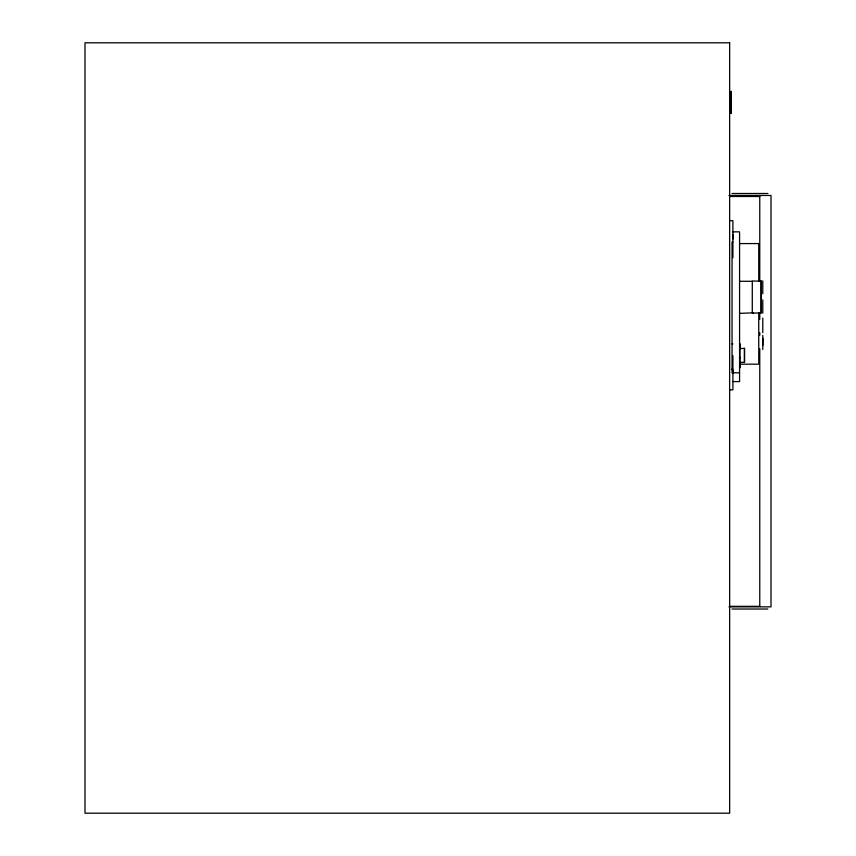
<?xml version="1.0" encoding="UTF-8"?>
<svg xmlns="http://www.w3.org/2000/svg" width="856" height="856" viewBox="0 0 856 856"><rect width="100%" height="100%" fill="white"/><g stroke="black" fill="none" stroke-linecap="round" stroke-linejoin="round"><path stroke-width="1.28" d="M739.873 361.414L739.873 367.556L739.873 357.155M739.873 358.782L739.873 343.877L739.873 347.343M739.873 362.356L744.485 362.356L744.485 348.339L739.873 348.574M739.873 361.639L739.573 368.166L739.873 364.089M729.772 91.667L731.024 91.667M729.772 93.946L731.024 93.946M729.772 94.31L731.024 94.31M729.772 97.627L731.185 97.755M729.772 97.959L731.185 97.959M729.772 99.66L731.024 99.66M729.772 102.025L731.185 102.025M729.772 102.367L731.185 102.367M729.772 103.255L731.185 103.255M729.772 103.854L731.356 103.854M731.185 105.962L729.772 105.962L731.356 105.994M729.772 106.198L731.185 106.198M729.772 108.07L731.356 108.07M729.772 108.402L731.356 108.402M729.772 111.13L731.185 111.13M729.772 113.024L731.185 113.024M732.041 193.499L767.907 193.499M728.948 195.457L770.999 195.457L770.999 606.861L728.948 606.861M729.654 196.484L759.861 196.484M729.654 220.677L732.907 220.677L732.907 257.774M732.907 231.848L739.573 231.848L739.573 381.583L732.907 381.583M732.907 242.002L732.051 242.002L732.051 369.214M739.573 243.575L758.748 243.575L758.748 281.517M739.573 281.292L752.285 281.292M761.187 281.292L761.187 312.815M753.462 312.815L739.573 313.36M732.051 343.887L732.907 343.887M739.573 364.185L758.748 364.185L758.748 312.686M731.709 369.214L732.907 369.214M732.051 370.509L732.907 370.509M732.051 371.247L732.907 371.247M732.051 372.221L732.907 372.221M732.051 372.809L739.573 372.809M729.654 389.865L732.907 389.865L732.907 355.647M729.654 606.348L759.861 606.348M731.998 609.023L767.864 609.023M762.921 338.398L762.857 345.353M762.782 280.896L762.782 293.779M762.782 299.932L762.782 313.178M762.782 318.1L762.782 332.663M762.782 335.402L762.782 349.515M759.764 196.484L759.764 280.597M759.764 312.633L759.764 319.309M759.764 332.663L759.764 335.327M759.764 348.681L759.764 606.348M744.485 348.339L744.485 355.304M744.485 355.572L744.485 362.356M733.089 234.683L733.089 238.931M731.356 97.284L731.356 113.377M731.185 91.41L731.185 113.388M731.024 91.41L731.024 113.024M729.772 91.41L729.772 113.388M729.654 42.8L85.001 42.8L85.001 813.2L729.654 813.2L729.654 42.8M761.187 281.068L752.285 281.068L752.285 313.039L761.187 313.039L761.187 281.068"/></g></svg>
